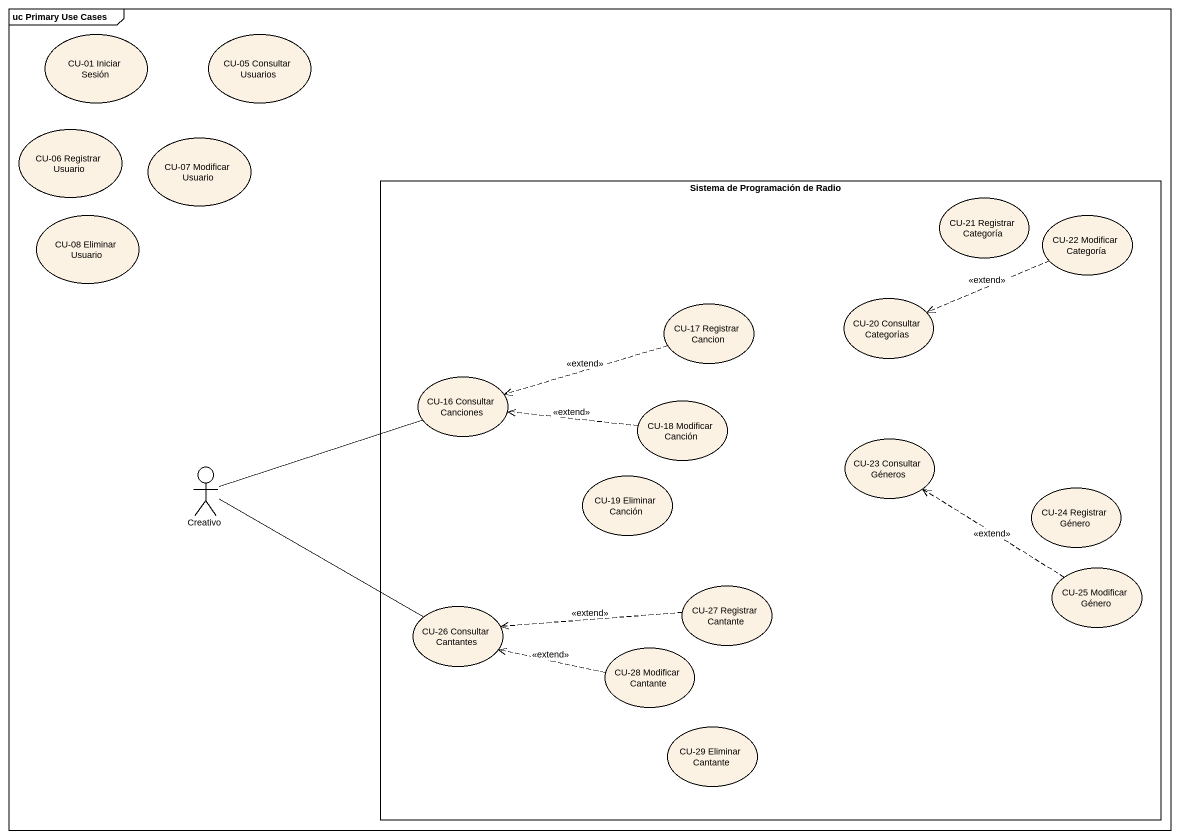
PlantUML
@startuml
mainframe uc Primary Use Cases
usecase "CU-01 Iniciar Sesión" as CU_01_Iniciar_Sesión
usecase "CU-05 Consultar Usuarios" as CU_05_Consultar_Usuarios
usecase "CU-06 Registrar Usuario" as CU_06_Registrar_Usuario
usecase "CU-07 Modificar Usuario" as CU_07_Modificar_Usuario
rectangle "Sistema de Programación de Radio" as Sistema_de_Programación_de {
  usecase "CU-21 Registrar Categoría" as CU_21_Registrar_Categoría
  usecase "CU-22 Modificar Categoría" as CU_22_Modificar_Categoría
  usecase "CU-20 Consultar Categorías" as CU_20_Consultar_Categorías
  usecase "CU-17 Registrar Cancion" as CU_17_Registrar_Cancion
  usecase "CU-16 Consultar Canciones" as CU_16_Consultar_Canciones
  usecase "CU-18 Modificar Canción" as CU_18_Modificar_Canción
  usecase "CU-23 Consultar Géneros" as CU_23_Consultar_Géneros
  usecase "CU-19 Eliminar Canción" as CU_19_Eliminar_Canción
  usecase "CU-24 Registrar Género" as CU_24_Registrar_Género
  usecase "CU-25 Modificar Género" as CU_25_Modificar_Género
  usecase "CU-26 Consultar Cantantes" as CU_26_Consultar_Cantantes
  usecase "CU-27 Registrar Cantante" as CU_27_Registrar_Cantante
  usecase "CU-28 Modificar Cantante" as CU_28_Modificar_Cantante
  usecase "CU-29 Eliminar Cantante" as CU_29_Eliminar_Cantante
}
usecase "CU-08 Eliminar Usuario" as CU_08_Eliminar_Usuario
actor Creativo
CU_22_Modificar_Categoría .left.> CU_20_Consultar_Categorías : <<extend>>
CU_17_Registrar_Cancion .left.> CU_16_Consultar_Canciones : <<extend>>
CU_18_Modificar_Canción .left.> CU_16_Consultar_Canciones : <<extend>>
Creativo -right- CU_16_Consultar_Canciones
Creativo -right- CU_26_Consultar_Cantantes
CU_25_Modificar_Género .up.> CU_23_Consultar_Géneros : <<extend>>
CU_27_Registrar_Cantante .left.> CU_26_Consultar_Cantantes : <<extend>>
CU_28_Modificar_Cantante .left.> CU_26_Consultar_Cantantes : <<extend>>
@enduml
